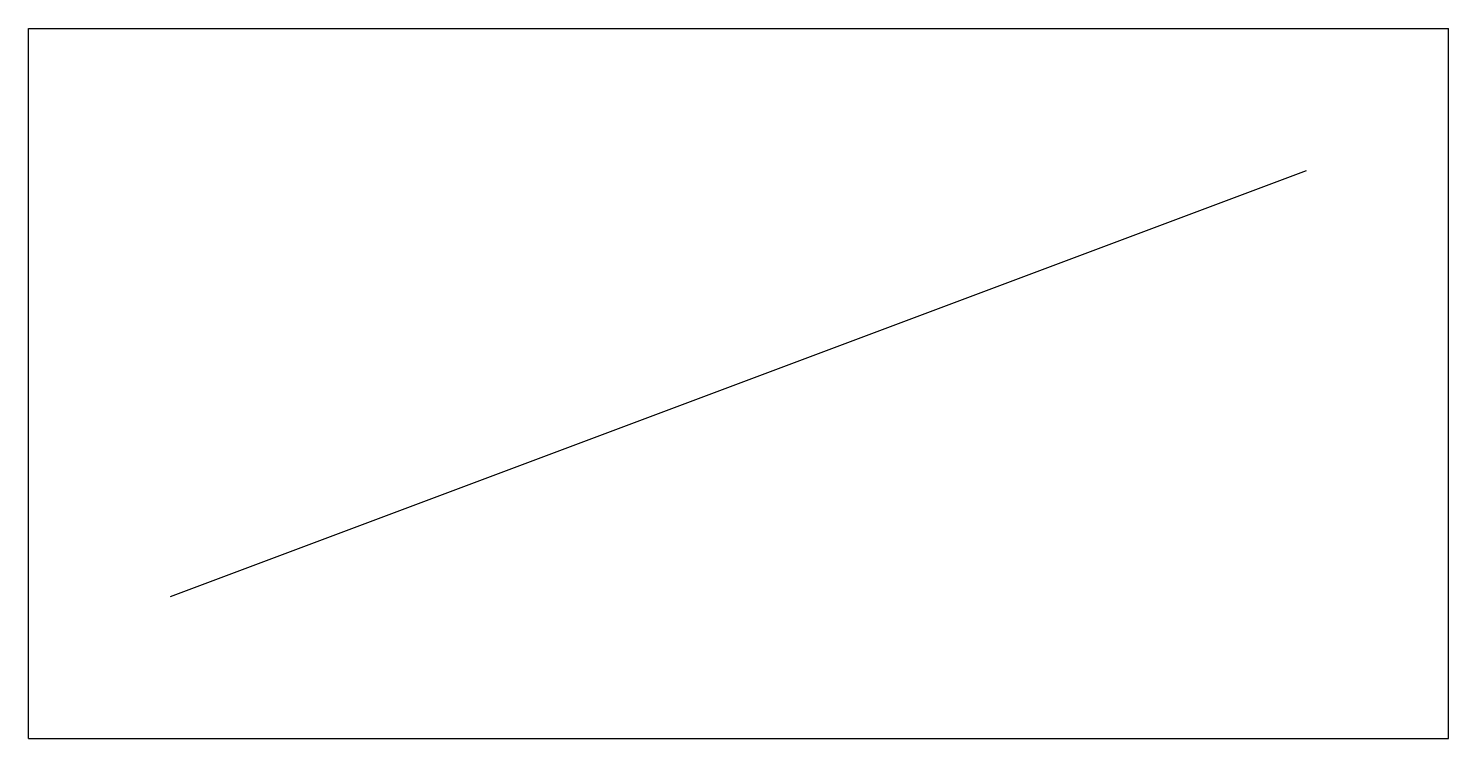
# Model space of a CAD drawing. Extents: x 0 to 100, y 0 to 50.
import ezdxf

# ---------------------------------------------------------------- set-up
doc = ezdxf.new("R2010")
doc.units = 0

msp = doc.modelspace()

# ---------------------------------------------------------------- linework, layer by layer
for p, q in [((0, 0), (0, 50)), ((0, 50), (100, 50)), ((100, 0), (100, 50)), ((0, 0), (100, 0))]:
    msp.add_line(p, q)
at = {"layer": 'MODIFIED'}
msp.add_line((10, 10), (90, 40), dxfattribs=at)

doc.saveas('drawing.dxf')
